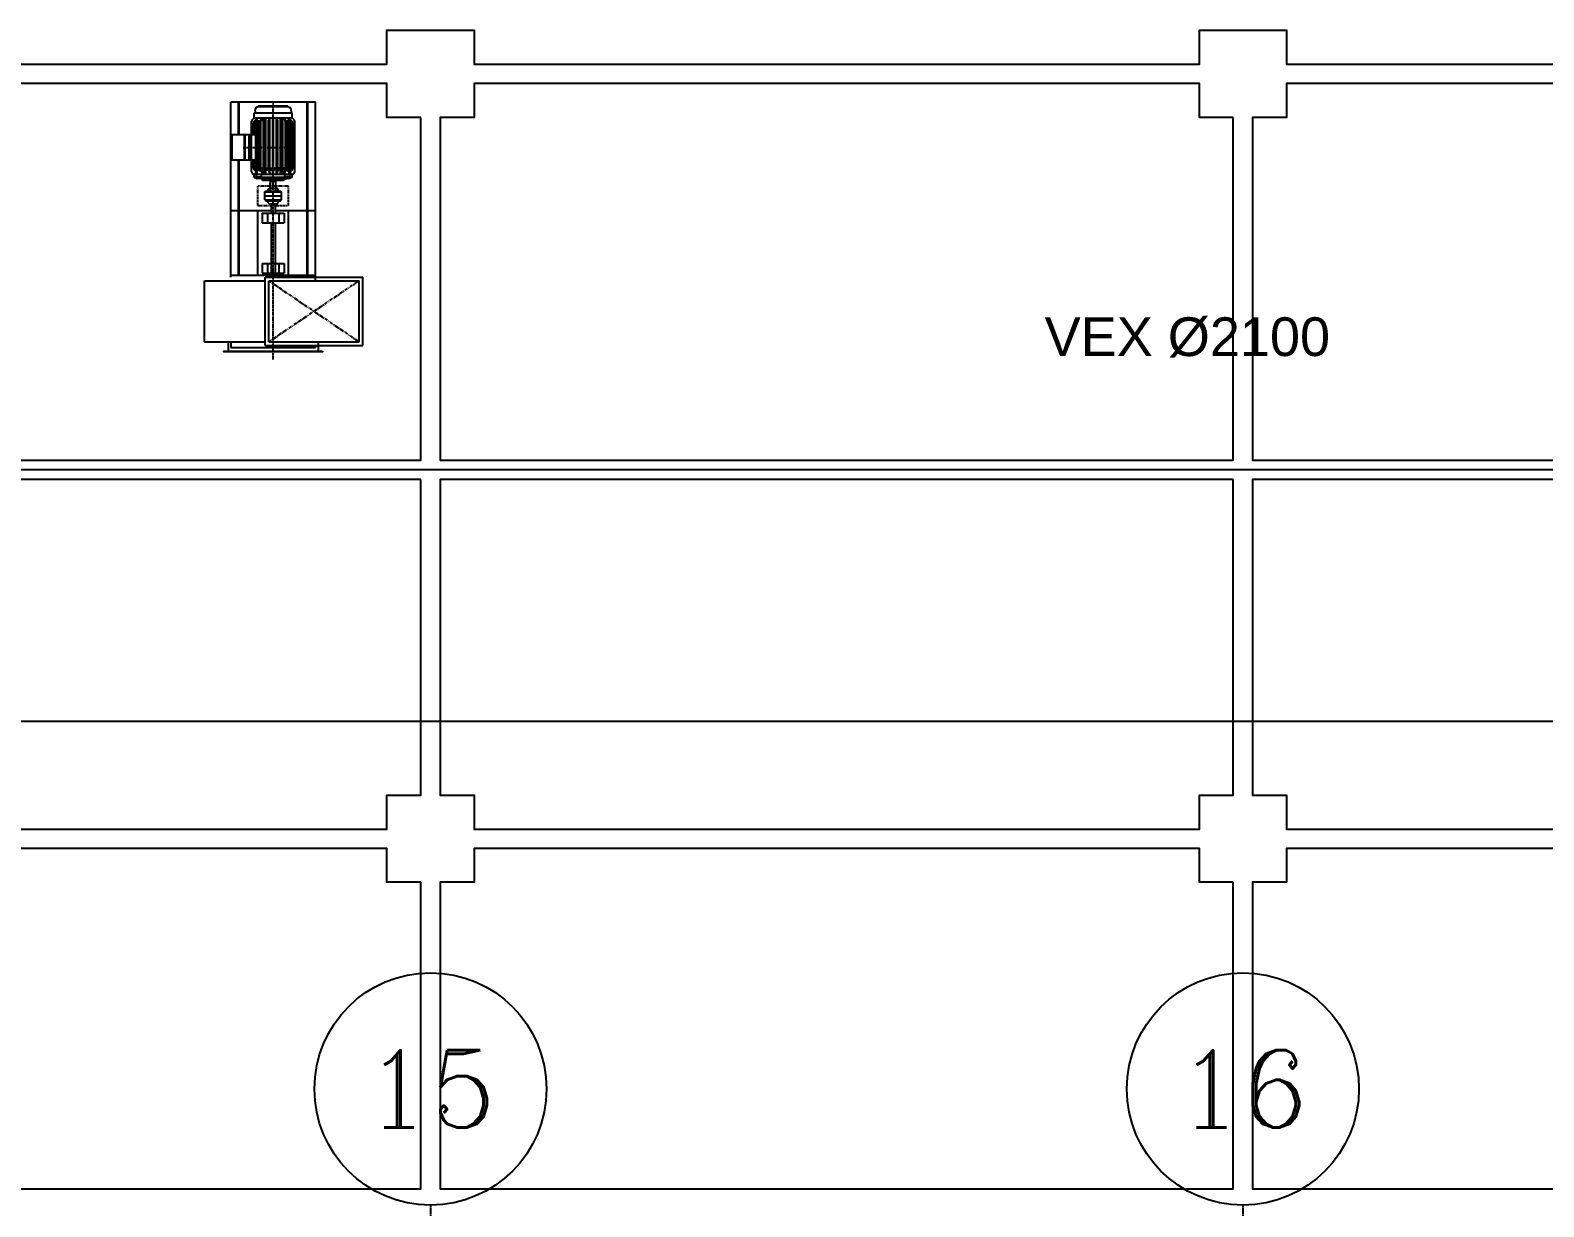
# Model space of a CAD drawing. Extents: x -3450 to 27857, y -1288 to 11880.
# Drawn here: x 11466 to 13031, y 10283 to 11499 of the extents above; entities that cross this region are included whole.
import ezdxf
from ezdxf.enums import TextEntityAlignment as Align

# ---------------------------------------------------------------- set-up
doc = ezdxf.new("R2010")
doc.units = 0
for name, pattern in [('188K-SM-03-F20-MECH-EQ-Y2257103$0$CENTER', [2, 1.25, -0.25, 0.25, -0.25]), ('188K-SM-03-F20-MECH-EQ-Y2257103$0$CENTER2', [1.125, 0.75, -0.125, 0.125, -0.125]), ('188K-SM-03-F20-MECH-EQ-Y2257103$0$PHANTOM', [63.5, 31.75, -6.35, 6.35, -6.35, 6.35, -6.35]), ('X-S-FAB-L20$0$COL-CEN-LIN', [3.25, 2.5, -0.25, 0.25, -0.25])]:
    doc.linetypes.add(name, pattern=pattern)
for name, color, linetype in [('188K-SM-03-F20-MECH-EQ-Y2257103$0$0-CF-AAS-VEX', 6, 'Continuous'), ('X-S-FAB-L20$0$0-MC', 8, 'Continuous'), ('X-S-FAB-L20$0$0-NC', 8, 'Continuous'), ('X-S-FAB-L20$0$A-BLOCK', 8, 'Continuous'), ('X-S-FAB-L20$0$BLOCK', 8, 'Continuous'), ('X-S-FAB-L20$0$CCL', 8, 'X-S-FAB-L20$0$COL-CEN-LIN'), ('X-S-FAB-L20$0$Steel Frame-188K', 8, 'Continuous')]:
    doc.layers.add(name, color=color, linetype=linetype)
doc.styles.add('188K-SM-03-F20-MECH-EQ-Y2257103$0$Standard', font='arial.ttf')
doc.styles.add('X-S-FAB-L20$0$COL-NUM', font='romanc')

# ---------------------------------------------------------------- blocks, each defined once
blk = doc.blocks.new('X-S-FAB-L20$0$cn-y')
at = {"layer": 'X-S-FAB-L20$0$0-MC'}
blk.add_circle((-50, 0), 50, dxfattribs=at)
at = {"layer": 'X-S-FAB-L20$0$0-NC', "style": 'X-S-FAB-L20$0$COL-NUM'}
blk.add_attdef('GRID-Y', text='', height=50, dxfattribs=at).set_placement((-50, 0), align=Align.MIDDLE_CENTER)
blk = doc.blocks.new('X-S-FAB-L20$0$FAB2-L05')
at = {"layer": 'X-S-FAB-L20$0$CCL'}
for p, q in [((-14280, 11005), (-14280, 0)), ((-13440, 11005), (-13440, 0))]:
    blk.add_line(p, q, dxfattribs=at)
at = {"layer": 'X-S-FAB-L20$0$A-BLOCK'}
ref = blk.add_blockref('X-S-FAB-L20$0$cn-y', (-14160, 11125), dxfattribs=dict(at, xscale=2.399999999999997, yscale=2.399999999999997, zscale=2.399999999999997))
ref.add_attrib('GRID-Y', '15', dxfattribs={"layer": 'X-S-FAB-L20$0$0-NC', "height": 80, "style": 'X-S-FAB-L20$0$COL-NUM'}).set_placement((-14280, 11125), align=Align.MIDDLE_CENTER)
ref = blk.add_blockref('X-S-FAB-L20$0$cn-y', (-13320, 11125), dxfattribs=dict(at, xscale=2.399999999999997, yscale=2.399999999999997, zscale=2.399999999999997))
ref.add_attrib('GRID-Y', '16', dxfattribs={"layer": 'X-S-FAB-L20$0$0-NC', "height": 80, "style": 'X-S-FAB-L20$0$COL-NUM'}).set_placement((-13440, 11125), align=Align.MIDDLE_CENTER)
blk = doc.blocks.new('X-S-FAB-L20$0$鋼棚_AAS')
at = {"layer": 'X-S-FAB-L20$0$Steel Frame-188K'}
blk.add_lwpolyline([(8490, 2435.9), (9240, 2435.9), (9240, 2470.9), (9330, 2470.9), (9330, 2435.9), (10080, 2435.9), (10080, 2470.9), (10170, 2470.9), (10170, 2435.9), (10980, 2435.9)], dxfattribs=at)
for points in [[(9275, 2380.9), (9240, 2380.9), (9240, 2415.9), (8490, 2415.9), (8490, 2380.9), (8455, 2380.9), (8455, 2026.6), (9275, 2026.6)], [(10115, 2380.9), (10080, 2380.9), (10080, 2415.9), (9330, 2415.9), (9330, 2380.9), (9295, 2380.9), (9295, 2026.6), (10115, 2026.6)], [(11015, 2380.9), (10980, 2380.9), (10980, 2415.9), (10170, 2415.9), (10170, 2380.9), (10135, 2380.9), (10135, 2026.6), (10980, 2026.6), (10980, 2061.6), (11015, 2061.6)], [(9275, 2006.6), (8455, 2006.6), (8455, 1680.5), (8490, 1680.5), (8490, 1645.5), (9240, 1645.5), (9240, 1680.5), (9275, 1680.5)], [(10115, 2006.6), (9295, 2006.6), (9295, 1680.5), (9330, 1680.5), (9330, 1645.5), (10080, 1645.5), (10080, 1680.5), (10115, 1680.5)], [(11015, 1971.6), (10980, 1971.6), (10980, 2006.6), (10135, 2006.6), (10135, 1680.5), (10170, 1680.5), (10170, 1645.5), (10980, 1645.5), (10980, 1680.5), (11015, 1680.5)], [(9275, 1590.5), (9240, 1590.5), (9240, 1625.5), (8490, 1625.5), (8490, 1590.5), (8455, 1590.5), (8455, 1273.5), (9275, 1273.5)], [(10115, 1590.5), (10080, 1590.5), (10080, 1625.5), (9330, 1625.5), (9330, 1590.5), (9295, 1590.5), (9295, 1273.5), (10115, 1273.5)], [(11015, 1590.5), (10980, 1590.5), (10980, 1625.5), (10170, 1625.5), (10170, 1590.5), (10135, 1590.5), (10135, 1273.5), (11015, 1273.5)]]:
    blk.add_lwpolyline(points, close=True, dxfattribs=at)
blk = doc.blocks.new('X-S-FAB-L20')
at = {"layer": 'X-S-FAB-L20$0$BLOCK'}
blk.add_blockref('X-S-FAB-L20$0$FAB2-L05', (26160, -720), dxfattribs=at)
at = {"layer": 'X-S-FAB-L20$0$Steel Frame-188K'}
blk.add_blockref('X-S-FAB-L20$0$鋼棚_AAS', (2595, 9028.1), dxfattribs=at)
blk = doc.blocks.new('188K-SM-03-F20-MECH-EQ-Y2257103$0$VEX-FAN')
at = {"linetype": '188K-SM-03-F20-MECH-EQ-Y2257103$0$CENTER'}
blk.add_line((0, 0), (0, -2589), dxfattribs=at)
for p, q in [((84, -145), (-927, -145)), ((-927, -145), (-927, -853)), ((-438, -145), (-438, -124)), ((438, -124), (-438, -124)), ((84, -145), (84, -853)), ((438, -183), (438, -124)), ((-889, -183), (-889, -815)), ((46, -183), (-889, -183)), ((46, -183), (46, -815)), ((711, -183), (84, -183)), ((711, -183), (711, -815)), ((84, -853), (-927, -853)), ((46, -815), (-889, -815)), ((-438, -815), (-438, -2659)), ((438, -874), (-438, -874)), ((-359, -874), (-359, -2659)), ((-353, -874), (-353, -2659)), ((-157, -874), (-157, -1539)), ((114, -892), (-114, -892)), ((-114, -993), (-114, -892)), ((-59, -993), (-59, -892)), ((-21, -1412), (-21, -874)), ((21, -1412), (21, -874)), ((59, -993), (59, -892)), ((711, -815), (84, -815)), ((114, -993), (114, -892)), ((157, -874), (157, -1539)), ((353, -874), (353, -2059)), ((359, -874), (359, -2059)), ((438, -853), (438, -2659)), ((114, -993), (-114, -993)), ((-21, -1539), (-438, -1539)), ((114, -1412), (-114, -1412)), ((-114, -1512), (-114, -1412)), ((114, -1512), (-114, -1512)), ((-59, -1512), (-59, -1412)), ((-21, -1610), (-21, -1512)), ((21, -1610), (21, -1512)), ((438, -1539), (21, -1539)), ((59, -1512), (59, -1412)), ((114, -1512), (114, -1412)), ((-76, -1640), (-86, -1650)), ((-86, -1650), (-86, -1732)), ((86, -1650), (-86, -1650)), ((76, -1640), (-76, -1640)), ((76, -1691), (-76, -1691)), ((-41, -1610), (-51, -1620)), ((-51, -1620), (-51, -1640)), ((41, -1610), (-41, -1610)), ((51, -1620), (41, -1610)), ((51, -1620), (51, -1640)), ((86, -1650), (76, -1640)), ((86, -1650), (86, -1732)), ((-177, -1874), (-177, -1872)), ((-86, -1732), (-76, -1742)), ((86, -1732), (-86, -1732)), ((76, -1742), (-76, -1742)), ((-51, -1742), (-51, -1762)), ((-51, -1762), (-41, -1772)), ((41, -1772), (-41, -1772)), ((-28, -1742), (-28, -1852)), ((27, -1742), (27, -1852)), ((27, -1742), (27, -1742)), ((32, -1742), (27, -1742)), ((32, -1742), (32, -1822)), ((51, -1762), (41, -1772)), ((51, -1742), (51, -1762)), ((86, -1732), (76, -1742)), ((177, -1874), (177, -1872)), ((-174, -2323), (-174, -2059)), ((174, -2059), (427, -2059)), ((234, -2323), (234, -2059)), ((250, -2323), (250, -2059)), ((293, -2323), (293, -2059)), ((299, -2323), (299, -2059)), ((427, -2323), (427, -2059)), ((174, -2323), (427, -2323)), ((353, -2323), (353, -2659)), ((359, -2323), (359, -2659)), ((-186, -2571), (-186, -2550)), ((186, -2571), (186, -2550))]:
    blk.add_line(p, q)
at = {"color": 0}
for p, q in [((-464, -183), (-464, -87)), ((464, -183), (464, -87)), ((-438, -2659), (438, -2659))]:
    blk.add_line(p, q, dxfattribs=at)
at = {"linetype": '188K-SM-03-F20-MECH-EQ-Y2257103$0$PHANTOM'}
for p, q in [((46, -183), (-889, -815)), ((46, -815), (-889, -183)), ((157, -1591), (-157, -1591)), ((-157, -1591), (-157, -1791)), ((157, -1591), (157, -1791)), ((-157, -1791), (157, -1791))]:
    blk.add_line(p, q, dxfattribs=at)
at = {"color": 1, "linetype": '188K-SM-03-F20-MECH-EQ-Y2257103$0$CENTER2'}
for p, q in [((0, -1689), (0, -2658)), ((0, -1729), (0, -2643)), ((309, -2191), (-227, -2191))]:
    blk.add_line(p, q, dxfattribs=at)
at = {"linetype": 'Continuous'}
for p, q in [((-177, -1872), (177, -1872)), ((-177, -1874), (-177, -1883)), ((-166, -1872), (-166, -1883)), ((-156, -1872), (-156, -1883)), ((-146, -1872), (-146, -1883)), ((-135, -1874), (-135, -1883)), ((-110, -1862), (-131, -1872)), ((-110, -1852), (110, -1852)), ((-110, -1852), (-110, -1862)), ((-110, -1862), (110, -1862)), ((27, -1742), (-28, -1742)), ((27, -1844), (-28, -1844)), ((32, -1822), (27, -1822)), ((110, -1852), (110, -1862)), ((110, -1862), (131, -1872)), ((135, -1874), (135, -1883)), ((146, -1872), (146, -1883)), ((156, -1872), (156, -1883)), ((166, -1872), (166, -1883)), ((177, -1874), (177, -1883)), ((-223, -1940), (-223, -2191)), ((-206, -1914), (206, -1914)), ((-204, -1979), (-204, -2191)), ((-198, -1979), (-198, -2191)), ((-196, -1962), (-178, -1948)), ((-195, -1883), (195, -1883)), ((-195, -1883), (-135, -1883)), ((-195, -1883), (-195, -1914)), ((-190, -1963), (-178, -1953)), ((-178, -1914), (-178, -2191)), ((-173, -1890), (-120, -1890)), ((-173, -1890), (-173, -1914)), ((-168, -1978), (-168, -2443)), ((-168, -1979), (-168, -2072)), ((-165, -1914), (-165, -1968)), ((-162, -1978), (-162, -2442)), ((-162, -1979), (-162, -2063)), ((-160, -1962), (-141, -1948)), ((-154, -1963), (-141, -1953)), ((-141, -1948), (-141, -2059)), ((-141, -1978), (-141, -2471)), ((-132, -1963), (-132, -2059)), ((-132, -1978), (-132, -2458)), ((-129, -1952), (-106, -1914)), ((-128, -1883), (-128, -1890)), ((-126, -1978), (-101, -1960)), ((-126, -1961), (-126, -2059)), ((-126, -1978), (-126, -2465)), ((-126, -1978), (-95, -1978)), ((-123, -1950), (-101, -1914)), ((-120, -1890), (-120, -1914)), ((-101, -1914), (-101, -1960)), ((-101, -1960), (-95, -1960)), ((-101, -1978), (-101, -2059)), ((-101, -1978), (-101, -2494)), ((-95, -1958), (-95, -2059)), ((-95, -1978), (-95, -2460)), ((-94, -1952), (-82, -1915)), ((-89, -1959), (-89, -2059)), ((-75, -1960), (-89, -1978)), ((-89, -1978), (-89, -2459)), ((-89, -1978), (-47, -1978)), ((-88, -1953), (-75, -1914)), ((-75, -1914), (-75, -1960)), ((-75, -1960), (-47, -1960)), ((-75, -1978), (-75, -2059)), ((-75, -1978), (-75, -2494)), ((-47, -1957), (-38, -1915)), ((-47, -1961), (-47, -2059)), ((-47, -1978), (-47, -2458)), ((-41, -1958), (-32, -1916)), ((-33, -1960), (-41, -1978)), ((-41, -1962), (-41, -2059)), ((-41, -1978), (-41, -2458)), ((-41, -1978), (-3, -1978)), ((-33, -1915), (-33, -1960)), ((-33, -1960), (-3, -1960)), ((-33, -1978), (-33, -2059)), ((-33, -1978), (-33, -2494)), ((-3, -1914), (-3, -2059)), ((-3, -1914), (-3, -2059)), ((-3, -1978), (-3, -2494)), ((3, -1914), (3, -2059)), ((3, -1914), (3, -2059)), ((33, -1960), (3, -1960)), ((41, -1978), (3, -1978)), ((3, -1978), (3, -2494)), ((41, -1958), (32, -1916)), ((33, -1915), (33, -1960)), ((33, -1960), (41, -1978)), ((33, -1978), (33, -2059)), ((33, -1978), (33, -2494)), ((47, -1957), (38, -1915)), ((41, -1962), (41, -2059)), ((41, -1978), (41, -2458)), ((75, -1960), (47, -1960)), ((47, -1961), (47, -2059)), ((47, -1978), (47, -2458)), ((89, -1978), (47, -1978)), ((75, -1914), (75, -1960)), ((88, -1953), (75, -1914)), ((75, -1960), (89, -1978)), ((75, -1978), (75, -2059)), ((75, -1978), (75, -2494)), ((94, -1952), (82, -1915)), ((89, -1959), (89, -2059)), ((89, -1978), (89, -2459)), ((95, -1958), (95, -2059)), ((101, -1960), (95, -1960)), ((95, -1978), (95, -2460)), ((126, -1978), (95, -1978)), ((123, -1950), (101, -1914)), ((101, -1914), (101, -1960)), ((126, -1978), (101, -1960)), ((101, -1978), (101, -2059)), ((101, -1978), (101, -2494)), ((129, -1952), (106, -1914)), ((173, -1890), (120, -1890)), ((120, -1890), (120, -1914)), ((126, -1961), (126, -2059)), ((126, -1978), (126, -2465)), ((128, -1883), (128, -1890)), ((132, -1963), (132, -2059)), ((132, -1978), (132, -2458)), ((195, -1883), (135, -1883)), ((141, -1948), (141, -2059)), ((160, -1962), (141, -1948)), ((154, -1963), (141, -1953)), ((141, -1978), (141, -2471)), ((162, -1978), (162, -2442)), ((162, -1979), (162, -2063)), ((165, -1914), (165, -1968)), ((168, -1978), (168, -2443)), ((168, -1979), (168, -2072)), ((173, -1890), (173, -1914)), ((178, -1914), (178, -2323)), ((196, -1962), (178, -1948)), ((190, -1963), (178, -1953)), ((195, -1883), (195, -1914)), ((198, -1979), (198, -2059)), ((204, -1979), (204, -2059)), ((223, -1940), (223, -2462)), ((-223, -2191), (-223, -2462)), ((-204, -2191), (-204, -2443)), ((-198, -2191), (-198, -2442)), ((-178, -2191), (-178, -2494)), ((178, -2323), (178, -2494)), ((198, -2323), (198, -2442)), ((204, -2323), (204, -2443)), ((-197, -2494), (200, -2494)), ((-197, -2494), (-197, -2550)), ((-195, -2460), (-178, -2471)), ((-189, -2459), (-178, -2466)), ((-165, -2453), (-165, -2494)), ((-159, -2460), (-141, -2471)), ((-153, -2459), (-141, -2466)), ((-131, -2464), (-122, -2494)), ((-125, -2471), (-118, -2494)), ((-95, -2463), (-89, -2494)), ((-88, -2463), (-83, -2494)), ((-47, -2460), (-44, -2494)), ((-41, -2460), (-37, -2494)), ((41, -2460), (37, -2494)), ((47, -2460), (44, -2494)), ((88, -2463), (83, -2494)), ((95, -2463), (89, -2494)), ((125, -2471), (118, -2494)), ((131, -2464), (122, -2494)), ((153, -2459), (141, -2466)), ((159, -2460), (141, -2471)), ((165, -2453), (165, -2494)), ((189, -2459), (178, -2466)), ((195, -2460), (178, -2471)), ((197, -2494), (197, -2550)), ((197, -2550), (-197, -2550)), ((-186, -2571), (-186, -2579)), ((-152, -2614), (-172, -2606)), ((152, -2614), (-152, -2614)), ((-152, -2614), (-152, -2622)), ((152, -2622), (-152, -2622)), ((152, -2614), (172, -2606)), ((152, -2614), (152, -2622)), ((186, -2571), (186, -2579))]:
    blk.add_line(p, q, dxfattribs=at)
at = {"color": 7, "linetype": 'Continuous'}
for p, q in [((-217, -1925), (-206, -1914)), ((217, -1925), (206, -1914)), ((-217, -2476), (-200, -2494)), ((217, -2476), (200, -2494))]:
    blk.add_line(p, q, dxfattribs=at)
at = {"color": 0}
blk.add_lwpolyline([(-510, -87), (-510, -81), (510, -81), (510, -87)], close=True, dxfattribs=at)
at = {"linetype": 'Continuous'}
for centre, radius, start, end in [((-172, -1882), 9.42, 54.2123, 120.7267), ((-156, -1899), 26.9, 67.3556, 112.5306), ((-141, -1883), 11.1, 61.7742, 117.2163), ((141, -1883), 11.1, 62.7837, 118.2258), ((156, -1899), 26.9, 67.4694, 112.6444), ((172, -1882), 9.42, 59.2733, 125.7877), ((-184, -1979), 20.6, 128.0356, 180), ((-178, -1979), 20.6, 128.0356, 180), ((-148, -1979), 20.6, 128.0356, 180), ((-141, -1979), 20.6, 128.0356, 180), ((-111, -1963), 20.6, 148.5001, 180), ((-105, -1961), 20.6, 148.5001, 180), ((-74, -1958), 20.6, 161.8832, 180), ((-68, -1959), 20.6, 161.8832, 180), ((-27, -1961), 20.6, 168.3373, 180), ((-21, -1962), 20.6, 168.3373, 180), ((21, -1962), 20.6, 0, 11.6627), ((27, -1961), 20.6, 0, 11.6627), ((68, -1959), 20.6, 0, 18.1168), ((74, -1958), 20.6, 0, 18.1168), ((105, -1961), 20.6, 0, 31.4999), ((111, -1963), 20.6, 0, 31.4999), ((141, -1979), 20.6, 0, 51.9644), ((148, -1979), 20.6, 0, 51.9644), ((178, -1979), 20.6, 0, 51.9644), ((184, -1979), 20.6, 0, 51.9644), ((-184, -2443), 20.6, 180, 236.6902), ((-178, -2442), 20.6, 180, 236.6902), ((-148, -2443), 20.6, 180, 236.6902), ((-141, -2442), 20.6, 180, 236.6902), ((-111, -2458), 20.6, 180, 196.7975), ((-105, -2465), 20.6, 180, 196.7975), ((-74, -2460), 20.6, 180, 190.6883), ((-68, -2459), 20.6, 180, 190.6883), ((-27, -2458), 20.6, 180, 186.1972), ((-21, -2458), 20.6, 180, 186.1972), ((21, -2458), 20.6, 353.8028, 0), ((27, -2458), 20.6, 353.8028, 0), ((68, -2459), 20.6, 349.3117, 0), ((74, -2460), 20.6, 349.3117, 0), ((105, -2465), 20.6, 343.2025, 0), ((111, -2458), 20.6, 343.2025, 0), ((141, -2442), 20.6, 303.3098, 0), ((148, -2443), 20.6, 303.3098, 0), ((178, -2442), 20.6, 303.3098, 0), ((184, -2443), 20.6, 303.3098, 0), ((-153, -2579), 33.7, 180.3269, 235.1549), ((153, -2579), 33.7, 304.8451, 359.6731)]:
    blk.add_arc(centre, radius, start, end, dxfattribs=at)
at = {"color": 7, "linetype": 'Continuous'}
for centre, start, end in [((-202, -1940), 135.0442, 180), ((202, -1940), 0, 44.9558), ((-202, -2462), 180, 224.9558), ((202, -2462), 315.0442, 0)]:
    blk.add_arc(centre, 20.6, start, end, dxfattribs=at)
blk = doc.blocks.new('188K-SM-03-F20-MECH-EQ-Y2257103$0$VEX')
at = {"layer": '188K-SM-03-F20-MECH-EQ-Y2257103$0$0-CF-AAS-VEX'}
for p, q in [((6396.51, 1940), (10951.86, 1939.97)), ((6396.51, 1680), (10951.86, 1679.97))]:
    blk.add_line(p, q, dxfattribs=at)
at = {"layer": '188K-SM-03-F20-MECH-EQ-Y2257103$0$0-CF-AAS-VEX', "xscale": 0.1, "yscale": 0.1, "zscale": 0.1, "rotation": 180}
blk.add_blockref('188K-SM-03-F20-MECH-EQ-Y2257103$0$VEX-FAN', (9122.33, 2053.71), dxfattribs=at)
at = {"layer": '188K-SM-03-F20-MECH-EQ-Y2257103$0$0-CF-AAS-VEX', "style": '188K-SM-03-F20-MECH-EQ-Y2257103$0$Standard'}
blk.add_text('VEX %%C2100', height=40, dxfattribs=at).set_placement((9920.03, 2077.36), align=Align.MIDDLE_LEFT)
blk = doc.blocks.new('188K-SM-03-F20-MECH-EQ-Y2257103')
at = {"color": 1}
blk.add_blockref('188K-SM-03-F20-MECH-EQ-Y2257103$0$VEX', (2595, 9105), dxfattribs=at)

msp = doc.modelspace()

# ---------------------------------------------------------------- block references
for name in ['X-S-FAB-L20', '188K-SM-03-F20-MECH-EQ-Y2257103']:
    msp.add_blockref(name, (0, 0))

doc.saveas('drawing.dxf')
